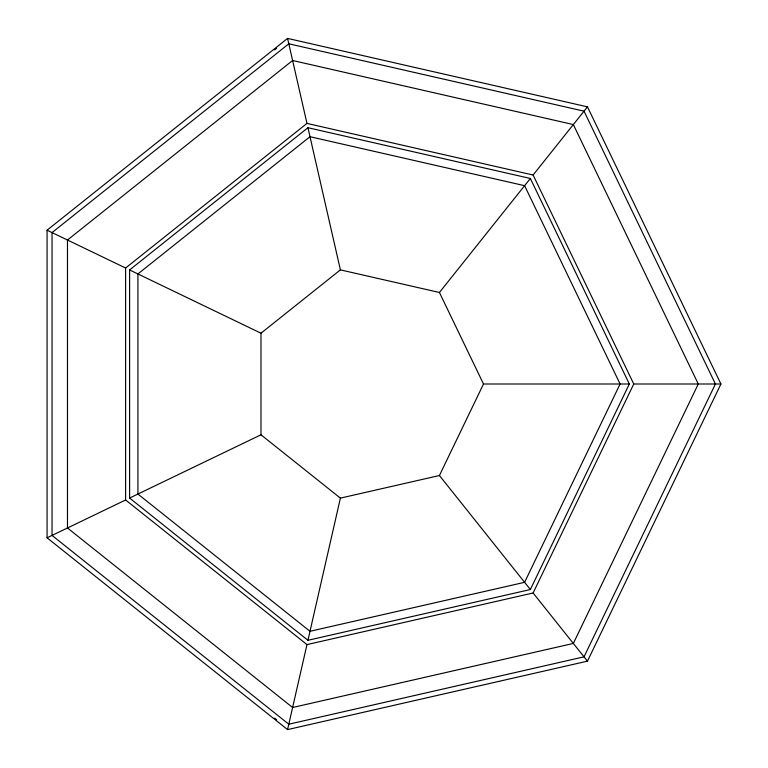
<?xml version="1.0" encoding="UTF-8"?>
<svg xmlns="http://www.w3.org/2000/svg" width="768" height="768" viewBox="0 0 768 768"><rect width="100%" height="100%" fill="white"/><g stroke="black" fill="none" stroke-linecap="round" stroke-linejoin="round"><path stroke-width="1.15" d="M287.568 729.6L47.069 537.811L47.069 230.189L287.568 38.4L587.462 106.848L720.931 384L587.462 661.152L287.568 729.6L306.97 644.602L125.616 499.978L125.616 268.022L306.97 123.398L533.107 175.018L633.754 384L533.107 592.982L306.97 644.602M307.949 640.291L129.6 498.058L129.6 269.942L307.949 127.709L530.352 178.474L629.328 384L530.352 589.526L307.949 640.291L340.397 498.125L260.986 434.794L260.986 333.206L340.397 269.875L439.43 292.483L483.504 384L439.43 475.517L340.397 498.125M439.43 292.483L530.352 178.474M533.107 175.018L587.462 106.848M274.685 49.882L276.557 48.384M47.069 537.811L125.616 499.978M129.6 498.058L260.986 434.794M483.504 384L629.328 384M633.754 384L720.931 384M47.069 230.189L125.616 268.022M129.6 269.942L260.986 333.206M274.685 718.118L276.557 719.616M439.43 475.517L530.352 589.526M533.107 592.982L587.462 661.152M287.568 38.4L306.97 123.398M307.949 127.709L340.397 269.875M620.102 384L524.602 582.317L310.003 631.296L137.914 494.054L137.914 273.946L310.003 136.704L524.602 185.683L620.102 384M698.275 384L573.341 643.43L292.608 707.51L67.478 527.971L67.478 240.029L292.608 60.49L573.341 124.57L698.275 384M715.411 384L584.026 656.832L288.797 724.214L52.042 535.411L52.042 232.589L288.797 43.786L584.026 111.168L715.411 384"/></g></svg>
